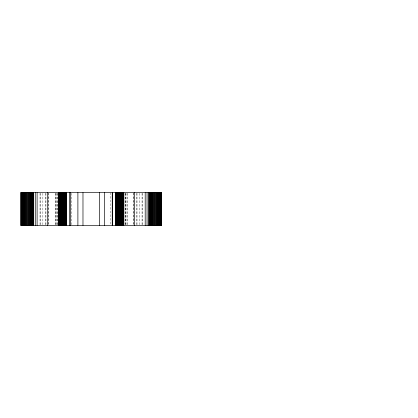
<?xml version="1.0" encoding="UTF-8"?>
<svg xmlns="http://www.w3.org/2000/svg" width="418" height="418" viewBox="0 0 418 418"><rect width="100%" height="100%" fill="white"/><g stroke="black" fill="none" stroke-linecap="round" stroke-linejoin="round"><path stroke-width="0.31" stroke-dasharray="2.09 1.57" d="M142.287 193.299L142.287 224.701M142.047 193.299L142.047 224.701M139.434 193.299L139.434 224.701M137.02 193.299L137.02 224.701M136.362 193.299L136.362 224.701M133.64 193.299L133.64 224.701M133.494 192.656L133.494 224.701M127.103 193.299L127.103 224.701M127.02 193.299L127.02 224.701M125.473 193.299L125.494 224.701M125.212 193.299L125.212 224.701M125.087 193.299L125.087 224.701M110.765 192.656L110.765 224.701M71.541 193.299L71.541 224.701M57.219 193.299L57.219 224.701M57.094 193.299L57.094 224.701M56.811 193.299L56.832 224.701M55.286 193.299L55.286 224.701M55.197 193.299L55.197 224.701M48.812 192.656L48.812 224.701M48.66 193.299L48.66 224.701M45.943 193.299L45.943 224.701M45.28 193.299L45.28 224.701M42.866 193.299L42.866 224.701M40.253 193.299L40.253 224.701M40.018 193.299L40.018 224.701"/><path stroke-width="0.63" d="M20.9 192.656L161.405 192.656L161.369 225.344L20.9 225.344M161.264 192.656L161.264 225.344M161.087 192.656L161.087 225.344M160.846 192.656L160.846 225.344M160.538 192.656L160.538 225.344M160.167 192.656L160.167 225.344M159.744 192.656L159.744 225.344M159.263 192.656L159.263 225.344M158.741 192.656L158.741 225.344M158.171 192.656L158.171 225.344M157.57 192.656L157.57 225.344M156.938 192.656L156.938 225.344M156.285 192.656L156.285 225.344M155.616 192.656L155.616 225.344M154.937 192.656L154.937 225.344M154.263 192.656L154.263 225.344M153.594 192.656L153.594 225.344M152.941 192.656L152.941 225.344M152.309 192.656L152.309 225.344M151.703 192.656L151.703 225.344M151.138 192.656L151.138 225.344M150.611 192.656L150.611 225.344M150.135 192.656L150.135 225.344M149.707 192.656L149.707 225.344M149.336 192.656L149.336 225.344M149.033 192.656L149.033 225.344M148.787 192.656L148.787 225.344M147.042 192.656L147.042 225.344M145.203 192.656L145.203 225.344M134.612 192.656L134.612 225.344M123.838 192.656L123.838 225.344M123.409 192.656L123.409 225.344M122.981 192.656L122.981 225.344M122.558 192.656L122.558 225.344M122.14 192.656L122.14 225.344M121.722 192.656L121.722 225.344M121.309 192.656L121.309 225.344M120.906 192.656L120.906 225.344M120.515 192.656L120.515 225.344M120.128 192.656L120.128 225.344M119.752 192.656L119.752 225.344M119.386 192.656L119.386 225.344M119.036 192.656L119.036 225.344M118.696 192.656L118.696 225.344M118.367 192.656L118.367 225.344M118.059 192.656L118.059 225.344M117.766 192.656L117.766 225.344M117.484 192.656L117.484 225.344M117.228 192.656L117.228 225.344M116.983 192.656L116.983 225.344M116.758 192.656L116.758 225.344M116.554 192.656L116.554 225.344M116.371 192.656L116.371 225.344M116.209 192.656L116.209 225.344M116.063 192.656L116.063 225.344M115.943 192.656L115.943 225.344M115.843 192.656L115.843 225.344M115.708 192.656L115.708 225.344M115.676 192.656L115.666 225.344M112.369 192.656L112.369 225.344M112.228 192.656L112.228 225.344M104.411 192.656L104.411 225.344M99.327 192.656L99.327 225.344M82.978 192.656L82.978 225.344M77.894 192.656L77.894 225.344M70.078 192.656L70.078 225.344M69.931 192.656L69.931 225.344M66.629 192.656L66.629 225.344M66.54 192.656L66.54 225.344M66.462 192.656L66.462 225.344M66.363 192.656L66.363 225.344M66.237 192.656L66.237 225.344M66.096 192.656L66.096 225.344M65.934 192.656L65.934 225.344M65.746 192.656L65.746 225.344M65.542 192.656L65.542 225.344M65.323 192.656L65.323 225.344M65.077 192.656L65.077 225.344M64.816 192.656L64.816 225.344M64.539 192.656L64.539 225.344M64.247 192.656L64.247 225.344M63.933 192.656L63.933 225.344M63.609 192.656L63.609 225.344M63.27 192.656L63.27 225.344M62.919 192.656L62.919 225.344M62.554 192.656L62.554 225.344M62.177 192.656L62.177 225.344M61.791 192.656L61.791 225.344M61.394 192.656L61.394 225.344M60.991 192.656L60.991 225.344M60.584 192.656L60.584 225.344M60.166 192.656L60.166 225.344M59.748 192.656L59.748 225.344M59.319 192.656L59.319 225.344M58.896 192.656L58.896 225.344M58.468 192.656L58.468 225.344M47.694 192.656L47.694 225.344M37.103 192.656L37.103 225.344M35.264 192.656L35.264 225.344M33.518 192.656L33.518 225.344M33.273 192.656L33.273 225.344M32.965 192.656L32.965 225.344M32.599 192.656L32.599 225.344M32.17 192.656L32.17 225.344M31.695 192.656L31.695 225.344M31.167 192.656L31.167 225.344M30.598 192.656L30.598 225.344M29.997 192.656L29.997 225.344M29.364 192.656L29.364 225.344M28.711 192.656L28.711 225.344M28.043 192.656L28.043 225.344M27.369 192.656L27.369 225.344M26.689 192.656L26.689 225.344M26.02 192.656L26.02 225.344M25.367 192.656L25.367 225.344M24.735 192.656L24.735 225.344M24.134 192.656L24.134 225.344M23.565 192.656L23.565 225.344M23.037 192.656L23.037 225.344M22.562 192.656L22.562 225.344M22.133 192.656L22.133 225.344M21.767 192.656L21.767 225.344M21.459 192.656L21.459 225.344M21.219 192.656L21.219 225.344M21.041 192.656L21.041 225.344M20.937 192.656L20.937 225.344"/></g></svg>
